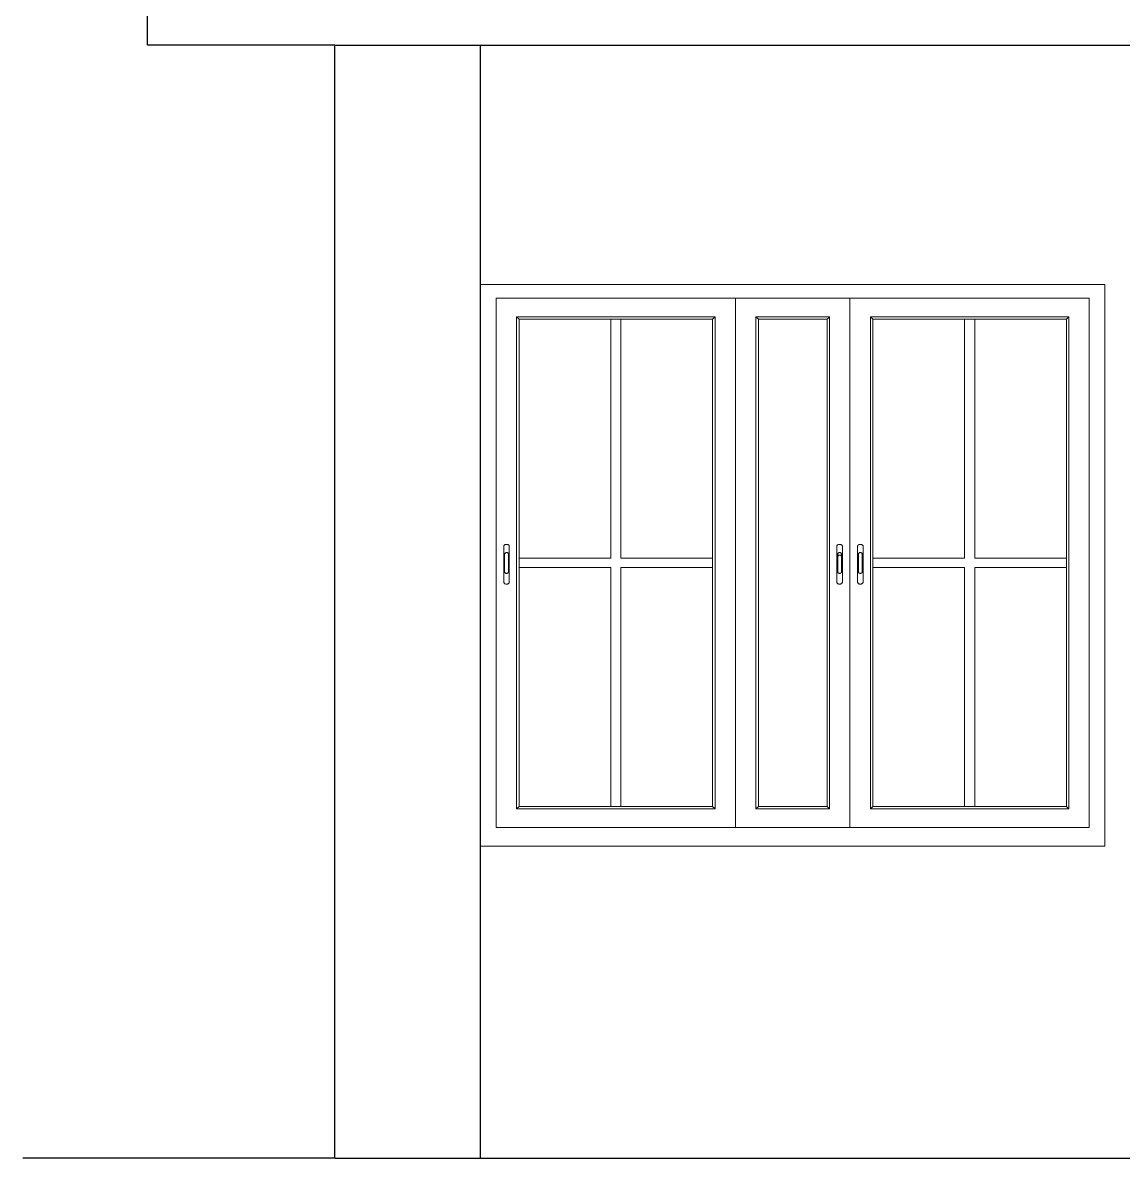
# Model space of a CAD drawing. Header units: inches. Extents: x -5096374 to -5070857, y -3259973 to -3243900.
# Drawn here: x -5074456.9 to -5074351.1, y -3259402.1 to -3259293 of the extents above; entities that cross this region are included whole.
import ezdxf

# ---------------------------------------------------------------- set-up
doc = ezdxf.new("R2010")
doc.units = ezdxf.units.IN
doc.header["$LTSCALE"] = 2
doc.header["$MEASUREMENT"] = 0
doc.layers.get('0').update_dxf_attribs({"linetype": 'CONTINUOUS'})
doc.layers.add('window', color=4, linetype='CONTINUOUS', lineweight=13)

msp = doc.modelspace()

# ---------------------------------------------------------------- linework, layer by layer
at = {"ltscale": 0.5}
for p, q in [((-5074444.86, -3259295.1), (-5074444.86, -3259290.1)), ((-5074426.86, -3259295.1), (-5074444.86, -3259295.1)), ((-5074426.86, -3259295.1), (-5074283.86, -3259295.1)), ((-5074426.86, -3259402.1), (-5074426.86, -3259295.1)), ((-5074412.86, -3259402.1), (-5074412.86, -3259295.1)), ((-5074426.86, -3259402.1), (-5074456.86, -3259402.1)), ((-5074426.86, -3259402.1), (-5074135.74, -3259402.1))]:
    msp.add_line(p, q, dxfattribs=at)
at = {"layer": 'window'}
for p, q in [((-5074412.86, -3259372.1), (-5074412.86, -3259318.1)), ((-5074352.86, -3259318.1), (-5074412.86, -3259318.1)), ((-5074352.86, -3259372.1), (-5074352.86, -3259318.1)), ((-5074411.36, -3259370.32), (-5074411.36, -3259319.43)), ((-5074354.36, -3259319.43), (-5074411.36, -3259319.43)), ((-5074388.36, -3259319.43), (-5074388.36, -3259370.32)), ((-5074377.36, -3259319.43), (-5074377.36, -3259370.32)), ((-5074354.36, -3259319.43), (-5074354.36, -3259370.32)), ((-5074409.4, -3259368.52), (-5074409.4, -3259321.23)), ((-5074409.4, -3259321.23), (-5074390.33, -3259321.23)), ((-5074409.15, -3259321.45), (-5074409.4, -3259321.23)), ((-5074409.15, -3259368.3), (-5074409.15, -3259321.45)), ((-5074390.57, -3259321.45), (-5074409.15, -3259321.45)), ((-5074400.35, -3259321.45), (-5074400.35, -3259344.42)), ((-5074399.37, -3259321.45), (-5074399.37, -3259344.42)), ((-5074390.57, -3259321.45), (-5074390.33, -3259321.23)), ((-5074390.57, -3259321.45), (-5074390.57, -3259368.3)), ((-5074390.33, -3259321.23), (-5074390.33, -3259368.52)), ((-5074379.33, -3259321.23), (-5074386.4, -3259321.23)), ((-5074386.4, -3259321.23), (-5074386.4, -3259368.52)), ((-5074386.15, -3259321.45), (-5074386.4, -3259321.23)), ((-5074386.15, -3259321.45), (-5074386.15, -3259368.3)), ((-5074386.15, -3259321.45), (-5074379.57, -3259321.45)), ((-5074379.57, -3259321.45), (-5074379.33, -3259321.23)), ((-5074379.57, -3259368.3), (-5074379.57, -3259321.45)), ((-5074379.33, -3259368.52), (-5074379.33, -3259321.23)), ((-5074375.4, -3259368.52), (-5074375.4, -3259321.23)), ((-5074375.4, -3259321.23), (-5074356.33, -3259321.23)), ((-5074375.15, -3259321.45), (-5074375.4, -3259321.23)), ((-5074375.15, -3259368.3), (-5074375.15, -3259321.45)), ((-5074356.57, -3259321.45), (-5074375.15, -3259321.45)), ((-5074366.35, -3259321.45), (-5074366.35, -3259344.42)), ((-5074365.37, -3259321.45), (-5074365.37, -3259344.42)), ((-5074356.57, -3259321.45), (-5074356.33, -3259321.23)), ((-5074356.57, -3259321.45), (-5074356.57, -3259368.3)), ((-5074356.33, -3259321.23), (-5074356.33, -3259368.52)), ((-5074410.64, -3259343.31), (-5074410.62, -3259343.24)), ((-5074410.64, -3259343.31), (-5074410.63, -3259343.27)), ((-5074410.64, -3259346.7), (-5074410.64, -3259343.31)), ((-5074410.63, -3259343.27), (-5074410.62, -3259343.24)), ((-5074410.62, -3259343.24), (-5074410.61, -3259343.21)), ((-5074410.61, -3259343.21), (-5074410.59, -3259343.18)), ((-5074410.56, -3259343.15), (-5074410.59, -3259343.18)), ((-5074410.53, -3259343.13), (-5074410.56, -3259343.15)), ((-5074410.53, -3259343.13), (-5074410.49, -3259343.11)), ((-5074410.45, -3259343.1), (-5074410.49, -3259343.11)), ((-5074410.41, -3259343.09), (-5074410.45, -3259343.1)), ((-5074410.37, -3259343.09), (-5074410.41, -3259343.09)), ((-5074410.32, -3259343.09), (-5074410.37, -3259343.09)), ((-5074410.32, -3259343.09), (-5074410.28, -3259343.1)), ((-5074410.28, -3259343.1), (-5074410.24, -3259343.11)), ((-5074410.24, -3259343.11), (-5074410.21, -3259343.13)), ((-5074410.21, -3259343.13), (-5074410.18, -3259343.15)), ((-5074410.18, -3259343.15), (-5074410.15, -3259343.18)), ((-5074410.13, -3259343.21), (-5074410.15, -3259343.18)), ((-5074410.11, -3259343.24), (-5074410.13, -3259343.21)), ((-5074410.1, -3259343.27), (-5074410.11, -3259343.24)), ((-5074410.1, -3259343.27), (-5074410.1, -3259343.31)), ((-5074410.1, -3259343.31), (-5074410.1, -3259346.7)), ((-5074378.62, -3259343.27), (-5074378.63, -3259343.31)), ((-5074378.63, -3259343.31), (-5074378.63, -3259346.7)), ((-5074378.61, -3259343.24), (-5074378.62, -3259343.27)), ((-5074378.6, -3259343.21), (-5074378.61, -3259343.24)), ((-5074378.58, -3259343.18), (-5074378.6, -3259343.21)), ((-5074378.55, -3259343.15), (-5074378.58, -3259343.18)), ((-5074378.52, -3259343.13), (-5074378.55, -3259343.15)), ((-5074378.48, -3259343.11), (-5074378.52, -3259343.13)), ((-5074378.44, -3259343.1), (-5074378.48, -3259343.11)), ((-5074378.4, -3259343.09), (-5074378.44, -3259343.1)), ((-5074378.36, -3259343.09), (-5074378.4, -3259343.09)), ((-5074378.32, -3259343.09), (-5074378.36, -3259343.09)), ((-5074378.27, -3259343.1), (-5074378.32, -3259343.09)), ((-5074378.24, -3259343.11), (-5074378.27, -3259343.1)), ((-5074378.2, -3259343.13), (-5074378.24, -3259343.11)), ((-5074378.17, -3259343.15), (-5074378.2, -3259343.13)), ((-5074378.14, -3259343.18), (-5074378.17, -3259343.15)), ((-5074378.12, -3259343.21), (-5074378.14, -3259343.18)), ((-5074378.1, -3259343.24), (-5074378.12, -3259343.21)), ((-5074378.09, -3259343.27), (-5074378.1, -3259343.24)), ((-5074378.09, -3259343.31), (-5074378.1, -3259343.24)), ((-5074378.09, -3259343.31), (-5074378.09, -3259343.27)), ((-5074378.09, -3259346.7), (-5074378.09, -3259343.31)), ((-5074376.64, -3259343.31), (-5074376.62, -3259343.24)), ((-5074376.64, -3259343.31), (-5074376.63, -3259343.27)), ((-5074376.64, -3259346.7), (-5074376.64, -3259343.31)), ((-5074376.63, -3259343.27), (-5074376.62, -3259343.24)), ((-5074376.62, -3259343.24), (-5074376.61, -3259343.21)), ((-5074376.61, -3259343.21), (-5074376.59, -3259343.18)), ((-5074376.56, -3259343.15), (-5074376.59, -3259343.18)), ((-5074376.53, -3259343.13), (-5074376.56, -3259343.15)), ((-5074376.53, -3259343.13), (-5074376.49, -3259343.11)), ((-5074376.45, -3259343.1), (-5074376.49, -3259343.11)), ((-5074376.41, -3259343.09), (-5074376.45, -3259343.1)), ((-5074376.37, -3259343.09), (-5074376.41, -3259343.09)), ((-5074376.32, -3259343.09), (-5074376.37, -3259343.09)), ((-5074376.32, -3259343.09), (-5074376.28, -3259343.1)), ((-5074376.28, -3259343.1), (-5074376.24, -3259343.11)), ((-5074376.24, -3259343.11), (-5074376.21, -3259343.13)), ((-5074376.21, -3259343.13), (-5074376.18, -3259343.15)), ((-5074376.18, -3259343.15), (-5074376.15, -3259343.18)), ((-5074376.13, -3259343.21), (-5074376.15, -3259343.18)), ((-5074376.11, -3259343.24), (-5074376.13, -3259343.21)), ((-5074376.1, -3259343.27), (-5074376.11, -3259343.24)), ((-5074376.1, -3259343.27), (-5074376.1, -3259343.31)), ((-5074376.1, -3259343.31), (-5074376.1, -3259346.7)), ((-5074410.54, -3259343.98), (-5074410.55, -3259344)), ((-5074410.55, -3259344), (-5074410.55, -3259344.03)), ((-5074410.55, -3259344.03), (-5074410.55, -3259345.73)), ((-5074410.53, -3259343.96), (-5074410.54, -3259343.98)), ((-5074410.51, -3259343.94), (-5074410.53, -3259343.96)), ((-5074410.5, -3259343.92), (-5074410.51, -3259343.94)), ((-5074410.47, -3259343.91), (-5074410.5, -3259343.92)), ((-5074410.45, -3259343.89), (-5074410.47, -3259343.91)), ((-5074410.42, -3259343.88), (-5074410.45, -3259343.89)), ((-5074410.4, -3259343.88), (-5074410.42, -3259343.88)), ((-5074410.37, -3259343.88), (-5074410.4, -3259343.88)), ((-5074410.34, -3259343.88), (-5074410.37, -3259343.88)), ((-5074410.31, -3259343.88), (-5074410.34, -3259343.88)), ((-5074410.28, -3259343.89), (-5074410.31, -3259343.88)), ((-5074410.26, -3259343.91), (-5074410.28, -3259343.89)), ((-5074410.24, -3259343.92), (-5074410.26, -3259343.91)), ((-5074410.22, -3259343.94), (-5074410.24, -3259343.92)), ((-5074410.2, -3259343.96), (-5074410.22, -3259343.94)), ((-5074410.19, -3259343.98), (-5074410.2, -3259343.96)), ((-5074410.19, -3259344), (-5074410.19, -3259343.98)), ((-5074410.19, -3259344.03), (-5074410.19, -3259344)), ((-5074410.19, -3259345.73), (-5074410.19, -3259344.03)), ((-5074409.15, -3259344.42), (-5074400.35, -3259344.42)), ((-5074399.37, -3259344.42), (-5074390.57, -3259344.42)), ((-5074378.54, -3259344), (-5074378.53, -3259343.98)), ((-5074378.54, -3259344.03), (-5074378.54, -3259344)), ((-5074378.54, -3259344.27), (-5074378.54, -3259344.03)), ((-5074378.54, -3259344.25), (-5074378.53, -3259344.23)), ((-5074378.54, -3259344.27), (-5074378.54, -3259344.25)), ((-5074378.54, -3259345.73), (-5074378.54, -3259344.27)), ((-5074378.53, -3259343.98), (-5074378.52, -3259343.96)), ((-5074378.53, -3259344.23), (-5074378.52, -3259344.21)), ((-5074378.52, -3259343.96), (-5074378.5, -3259343.94)), ((-5074378.52, -3259344.21), (-5074378.5, -3259344.19)), ((-5074378.5, -3259343.94), (-5074378.49, -3259343.92)), ((-5074378.5, -3259344.19), (-5074378.49, -3259344.17)), ((-5074378.49, -3259343.92), (-5074378.46, -3259343.91)), ((-5074378.49, -3259344.17), (-5074378.46, -3259344.15)), ((-5074378.46, -3259343.91), (-5074378.44, -3259343.89)), ((-5074378.46, -3259344.15), (-5074378.44, -3259344.14)), ((-5074378.44, -3259343.89), (-5074378.41, -3259343.88)), ((-5074378.44, -3259344.14), (-5074378.41, -3259344.13)), ((-5074378.41, -3259343.88), (-5074378.39, -3259343.88)), ((-5074378.41, -3259344.13), (-5074378.39, -3259344.13)), ((-5074378.39, -3259343.88), (-5074378.36, -3259343.88)), ((-5074378.39, -3259344.13), (-5074378.36, -3259344.13)), ((-5074378.36, -3259343.88), (-5074378.33, -3259343.88)), ((-5074378.36, -3259344.13), (-5074378.33, -3259344.13)), ((-5074378.33, -3259343.88), (-5074378.3, -3259343.88)), ((-5074378.33, -3259344.13), (-5074378.3, -3259344.13)), ((-5074378.3, -3259343.88), (-5074378.28, -3259343.89)), ((-5074378.3, -3259344.13), (-5074378.28, -3259344.14)), ((-5074378.28, -3259343.89), (-5074378.25, -3259343.91)), ((-5074378.28, -3259344.14), (-5074378.25, -3259344.15)), ((-5074378.25, -3259343.91), (-5074378.23, -3259343.92)), ((-5074378.25, -3259344.15), (-5074378.23, -3259344.17)), ((-5074378.23, -3259343.92), (-5074378.21, -3259343.94)), ((-5074378.23, -3259344.17), (-5074378.21, -3259344.19)), ((-5074378.21, -3259343.94), (-5074378.2, -3259343.96)), ((-5074378.21, -3259344.19), (-5074378.2, -3259344.21)), ((-5074378.2, -3259343.96), (-5074378.19, -3259343.98)), ((-5074378.2, -3259344.21), (-5074378.19, -3259344.23)), ((-5074378.19, -3259343.98), (-5074378.18, -3259344)), ((-5074378.19, -3259344.23), (-5074378.18, -3259344.25)), ((-5074378.18, -3259344), (-5074378.18, -3259344.03)), ((-5074378.18, -3259345.73), (-5074378.18, -3259344.03)), ((-5074378.18, -3259344.25), (-5074378.18, -3259344.27)), ((-5074376.54, -3259343.98), (-5074376.55, -3259344)), ((-5074376.55, -3259344), (-5074376.55, -3259344.03)), ((-5074376.55, -3259344.03), (-5074376.55, -3259345.73)), ((-5074376.53, -3259343.96), (-5074376.54, -3259343.98)), ((-5074376.51, -3259343.94), (-5074376.53, -3259343.96)), ((-5074376.5, -3259343.92), (-5074376.51, -3259343.94)), ((-5074376.47, -3259343.91), (-5074376.5, -3259343.92)), ((-5074376.45, -3259343.89), (-5074376.47, -3259343.91)), ((-5074376.42, -3259343.88), (-5074376.45, -3259343.89)), ((-5074376.4, -3259343.88), (-5074376.42, -3259343.88)), ((-5074376.37, -3259343.88), (-5074376.4, -3259343.88)), ((-5074376.34, -3259343.88), (-5074376.37, -3259343.88)), ((-5074376.31, -3259343.88), (-5074376.34, -3259343.88)), ((-5074376.28, -3259343.89), (-5074376.31, -3259343.88)), ((-5074376.26, -3259343.91), (-5074376.28, -3259343.89)), ((-5074376.24, -3259343.92), (-5074376.26, -3259343.91)), ((-5074376.22, -3259343.94), (-5074376.24, -3259343.92)), ((-5074376.2, -3259343.96), (-5074376.22, -3259343.94)), ((-5074376.19, -3259343.98), (-5074376.2, -3259343.96)), ((-5074376.19, -3259344), (-5074376.19, -3259343.98)), ((-5074376.19, -3259344.03), (-5074376.19, -3259344)), ((-5074376.19, -3259345.73), (-5074376.19, -3259344.03)), ((-5074375.15, -3259344.42), (-5074366.35, -3259344.42)), ((-5074365.37, -3259344.42), (-5074356.57, -3259344.42)), ((-5074410.55, -3259345.76), (-5074410.55, -3259345.73)), ((-5074410.54, -3259345.78), (-5074410.55, -3259345.76)), ((-5074410.53, -3259345.8), (-5074410.54, -3259345.78)), ((-5074410.51, -3259345.82), (-5074410.53, -3259345.8)), ((-5074410.5, -3259345.84), (-5074410.51, -3259345.82)), ((-5074410.22, -3259345.82), (-5074410.24, -3259345.84)), ((-5074410.2, -3259345.8), (-5074410.22, -3259345.82)), ((-5074410.19, -3259345.78), (-5074410.2, -3259345.8)), ((-5074410.19, -3259345.73), (-5074410.19, -3259345.76)), ((-5074410.19, -3259345.76), (-5074410.19, -3259345.78)), ((-5074409.15, -3259345.32), (-5074400.35, -3259345.32)), ((-5074400.35, -3259345.32), (-5074400.35, -3259368.3)), ((-5074399.37, -3259345.32), (-5074390.57, -3259345.32)), ((-5074399.37, -3259345.32), (-5074399.37, -3259368.3)), ((-5074378.54, -3259345.73), (-5074378.54, -3259345.76)), ((-5074378.54, -3259345.76), (-5074378.53, -3259345.78)), ((-5074378.53, -3259345.78), (-5074378.52, -3259345.8)), ((-5074378.52, -3259345.8), (-5074378.5, -3259345.82)), ((-5074378.5, -3259345.82), (-5074378.49, -3259345.84)), ((-5074378.23, -3259345.84), (-5074378.21, -3259345.82)), ((-5074378.21, -3259345.82), (-5074378.2, -3259345.8)), ((-5074378.2, -3259345.8), (-5074378.19, -3259345.78)), ((-5074378.19, -3259345.78), (-5074378.18, -3259345.76)), ((-5074378.18, -3259345.76), (-5074378.18, -3259345.73)), ((-5074376.55, -3259345.76), (-5074376.55, -3259345.73)), ((-5074376.54, -3259345.78), (-5074376.55, -3259345.76)), ((-5074376.53, -3259345.8), (-5074376.54, -3259345.78)), ((-5074376.51, -3259345.82), (-5074376.53, -3259345.8)), ((-5074376.5, -3259345.84), (-5074376.51, -3259345.82)), ((-5074376.22, -3259345.82), (-5074376.24, -3259345.84)), ((-5074376.2, -3259345.8), (-5074376.22, -3259345.82)), ((-5074376.19, -3259345.78), (-5074376.2, -3259345.8)), ((-5074376.19, -3259345.73), (-5074376.19, -3259345.76)), ((-5074376.19, -3259345.76), (-5074376.19, -3259345.78)), ((-5074375.15, -3259345.32), (-5074366.35, -3259345.32)), ((-5074366.35, -3259345.32), (-5074366.35, -3259368.3)), ((-5074365.37, -3259345.32), (-5074356.57, -3259345.32)), ((-5074365.37, -3259345.32), (-5074365.37, -3259368.3)), ((-5074410.63, -3259346.73), (-5074410.64, -3259346.7)), ((-5074410.62, -3259346.77), (-5074410.63, -3259346.73)), ((-5074410.62, -3259346.77), (-5074410.61, -3259346.8)), ((-5074410.61, -3259346.8), (-5074410.59, -3259346.83)), ((-5074410.59, -3259346.83), (-5074410.56, -3259346.85)), ((-5074410.53, -3259346.88), (-5074410.56, -3259346.85)), ((-5074410.49, -3259346.9), (-5074410.53, -3259346.88)), ((-5074410.47, -3259345.85), (-5074410.5, -3259345.84)), ((-5074410.49, -3259346.9), (-5074410.45, -3259346.91)), ((-5074410.45, -3259345.86), (-5074410.47, -3259345.85)), ((-5074410.42, -3259345.87), (-5074410.45, -3259345.86)), ((-5074410.41, -3259346.92), (-5074410.45, -3259346.91)), ((-5074410.4, -3259345.88), (-5074410.42, -3259345.87)), ((-5074410.37, -3259346.92), (-5074410.41, -3259346.92)), ((-5074410.37, -3259345.88), (-5074410.4, -3259345.88)), ((-5074410.34, -3259345.88), (-5074410.37, -3259345.88)), ((-5074410.37, -3259346.92), (-5074410.32, -3259346.92)), ((-5074410.31, -3259345.87), (-5074410.34, -3259345.88)), ((-5074410.32, -3259346.92), (-5074410.28, -3259346.91)), ((-5074410.28, -3259345.86), (-5074410.31, -3259345.87)), ((-5074410.26, -3259345.85), (-5074410.28, -3259345.86)), ((-5074410.24, -3259346.9), (-5074410.28, -3259346.91)), ((-5074410.24, -3259345.84), (-5074410.26, -3259345.85)), ((-5074410.21, -3259346.88), (-5074410.24, -3259346.9)), ((-5074410.21, -3259346.88), (-5074410.18, -3259346.85)), ((-5074410.18, -3259346.85), (-5074410.15, -3259346.83)), ((-5074410.15, -3259346.83), (-5074410.13, -3259346.8)), ((-5074410.11, -3259346.77), (-5074410.13, -3259346.8)), ((-5074410.1, -3259346.7), (-5074410.11, -3259346.77)), ((-5074410.1, -3259346.73), (-5074410.11, -3259346.77)), ((-5074410.1, -3259346.73), (-5074410.1, -3259346.7)), ((-5074378.62, -3259346.73), (-5074378.63, -3259346.7)), ((-5074378.63, -3259346.7), (-5074378.61, -3259346.77)), ((-5074378.62, -3259346.73), (-5074378.61, -3259346.77)), ((-5074378.61, -3259346.77), (-5074378.6, -3259346.8)), ((-5074378.6, -3259346.8), (-5074378.58, -3259346.83)), ((-5074378.58, -3259346.83), (-5074378.55, -3259346.85)), ((-5074378.55, -3259346.85), (-5074378.52, -3259346.88)), ((-5074378.52, -3259346.88), (-5074378.48, -3259346.9)), ((-5074378.49, -3259345.84), (-5074378.46, -3259345.85)), ((-5074378.48, -3259346.9), (-5074378.44, -3259346.91)), ((-5074378.46, -3259345.85), (-5074378.44, -3259345.86)), ((-5074378.44, -3259345.86), (-5074378.41, -3259345.87)), ((-5074378.44, -3259346.91), (-5074378.4, -3259346.92)), ((-5074378.41, -3259345.87), (-5074378.39, -3259345.88)), ((-5074378.4, -3259346.92), (-5074378.36, -3259346.92)), ((-5074378.39, -3259345.88), (-5074378.36, -3259345.88)), ((-5074378.36, -3259345.88), (-5074378.33, -3259345.88)), ((-5074378.36, -3259346.92), (-5074378.32, -3259346.92)), ((-5074378.33, -3259345.88), (-5074378.3, -3259345.87)), ((-5074378.32, -3259346.92), (-5074378.27, -3259346.91)), ((-5074378.3, -3259345.87), (-5074378.28, -3259345.86)), ((-5074378.28, -3259345.86), (-5074378.25, -3259345.85)), ((-5074378.27, -3259346.91), (-5074378.24, -3259346.9)), ((-5074378.25, -3259345.85), (-5074378.23, -3259345.84)), ((-5074378.24, -3259346.9), (-5074378.2, -3259346.88)), ((-5074378.2, -3259346.88), (-5074378.17, -3259346.85)), ((-5074378.17, -3259346.85), (-5074378.14, -3259346.83)), ((-5074378.14, -3259346.83), (-5074378.12, -3259346.8)), ((-5074378.12, -3259346.8), (-5074378.1, -3259346.77)), ((-5074378.1, -3259346.77), (-5074378.09, -3259346.73)), ((-5074378.09, -3259346.73), (-5074378.09, -3259346.7)), ((-5074376.63, -3259346.73), (-5074376.64, -3259346.7)), ((-5074376.62, -3259346.77), (-5074376.63, -3259346.73)), ((-5074376.62, -3259346.77), (-5074376.61, -3259346.8)), ((-5074376.61, -3259346.8), (-5074376.59, -3259346.83)), ((-5074376.59, -3259346.83), (-5074376.56, -3259346.85)), ((-5074376.53, -3259346.88), (-5074376.56, -3259346.85)), ((-5074376.49, -3259346.9), (-5074376.53, -3259346.88)), ((-5074376.47, -3259345.85), (-5074376.5, -3259345.84)), ((-5074376.49, -3259346.9), (-5074376.45, -3259346.91)), ((-5074376.45, -3259345.86), (-5074376.47, -3259345.85)), ((-5074376.42, -3259345.87), (-5074376.45, -3259345.86)), ((-5074376.41, -3259346.92), (-5074376.45, -3259346.91)), ((-5074376.4, -3259345.88), (-5074376.42, -3259345.87)), ((-5074376.37, -3259346.92), (-5074376.41, -3259346.92)), ((-5074376.37, -3259345.88), (-5074376.4, -3259345.88)), ((-5074376.34, -3259345.88), (-5074376.37, -3259345.88)), ((-5074376.37, -3259346.92), (-5074376.32, -3259346.92)), ((-5074376.31, -3259345.87), (-5074376.34, -3259345.88)), ((-5074376.32, -3259346.92), (-5074376.28, -3259346.91)), ((-5074376.28, -3259345.86), (-5074376.31, -3259345.87)), ((-5074376.26, -3259345.85), (-5074376.28, -3259345.86)), ((-5074376.24, -3259346.9), (-5074376.28, -3259346.91)), ((-5074376.24, -3259345.84), (-5074376.26, -3259345.85)), ((-5074376.21, -3259346.88), (-5074376.24, -3259346.9)), ((-5074376.21, -3259346.88), (-5074376.18, -3259346.85)), ((-5074376.18, -3259346.85), (-5074376.15, -3259346.83)), ((-5074376.15, -3259346.83), (-5074376.13, -3259346.8)), ((-5074376.11, -3259346.77), (-5074376.13, -3259346.8)), ((-5074376.1, -3259346.7), (-5074376.11, -3259346.77)), ((-5074376.1, -3259346.73), (-5074376.11, -3259346.77)), ((-5074376.1, -3259346.73), (-5074376.1, -3259346.7)), ((-5074409.4, -3259368.52), (-5074409.15, -3259368.3)), ((-5074390.33, -3259368.52), (-5074409.4, -3259368.52)), ((-5074390.57, -3259368.3), (-5074409.15, -3259368.3)), ((-5074390.57, -3259368.3), (-5074390.33, -3259368.52)), ((-5074386.15, -3259368.3), (-5074386.4, -3259368.52)), ((-5074386.4, -3259368.52), (-5074379.33, -3259368.52)), ((-5074386.15, -3259368.3), (-5074379.57, -3259368.3)), ((-5074379.33, -3259368.52), (-5074379.57, -3259368.3)), ((-5074375.4, -3259368.52), (-5074375.15, -3259368.3)), ((-5074356.33, -3259368.52), (-5074375.4, -3259368.52)), ((-5074356.57, -3259368.3), (-5074375.15, -3259368.3)), ((-5074356.57, -3259368.3), (-5074356.33, -3259368.52)), ((-5074411.36, -3259370.32), (-5074388.36, -3259370.32)), ((-5074377.36, -3259370.32), (-5074388.36, -3259370.32)), ((-5074377.36, -3259370.32), (-5074354.36, -3259370.32)), ((-5074352.86, -3259372.1), (-5074412.86, -3259372.1))]:
    msp.add_line(p, q, dxfattribs=at)

doc.saveas('drawing.dxf')
